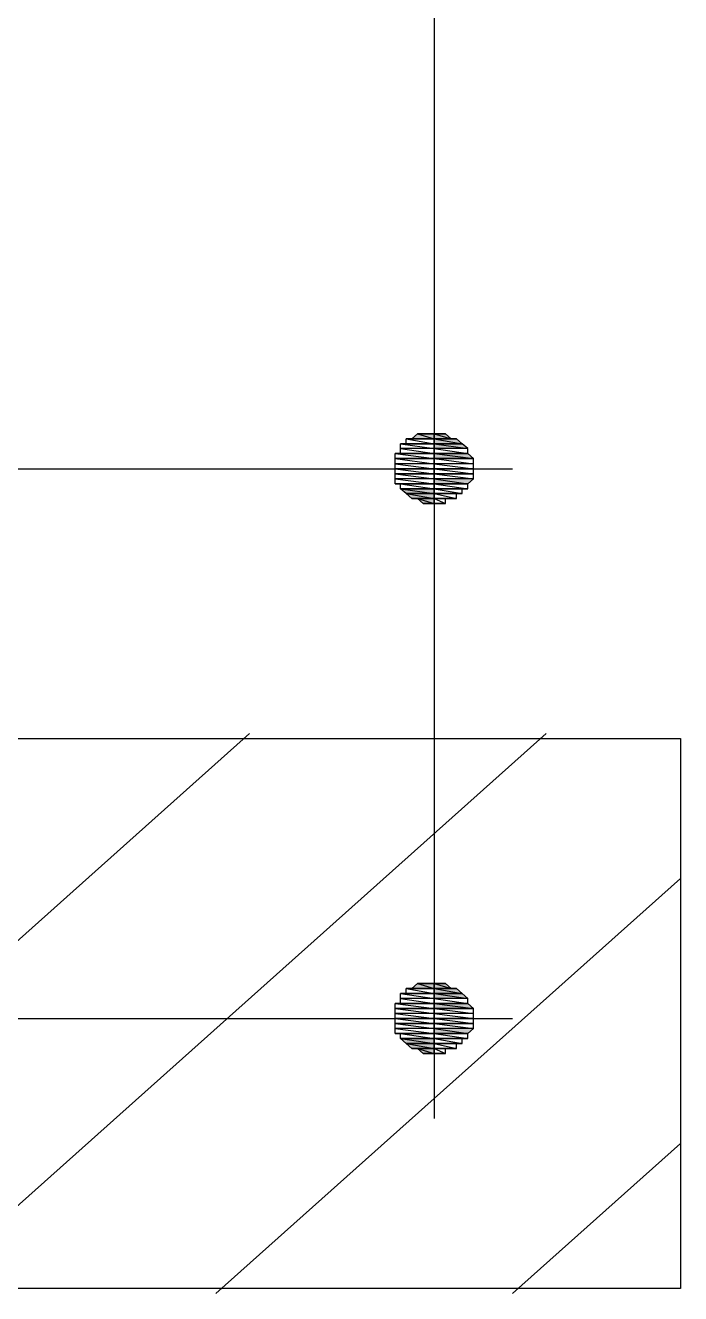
# Model space of a CAD drawing. Header units: millimetres. Extents: x 0 to 420, y 0 to 297.
# Drawn here: x 170.05 to 174.81, y 23 to 32.23 of the extents above; entities that cross this region are included whole.
import ezdxf

# ---------------------------------------------------------------- set-up
doc = ezdxf.new("R2010")
doc.units = ezdxf.units.MM

# ---------------------------------------------------------------- blocks, each defined once
blk = doc.blocks.new('0_TCM_4503_AIVD_AD_NOTE_BLOCK-43744247-2023')
at = {"linetype": 'Continuous'}
for points in [[(172.8574, 29.2225), (173.0204, 29.2225), (172.8982, 29.2589)], [(172.8982, 29.2589), (173.0204, 29.2225), (173.0204, 29.2589)], [(173.0204, 29.2589), (173.1427, 29.2225), (173.1019, 29.2589)], [(173.0204, 29.2225), (173.1427, 29.2225), (173.0204, 29.2589)], [(173.0204, 29.2225), (173.2242, 29.1861), (173.1834, 29.2225)], [(173.0204, 29.1861), (173.2242, 29.1861), (173.0204, 29.2225)], [(173.0204, 29.1861), (173.2649, 29.1498), (173.2242, 29.1861)], [(173.0204, 29.1498), (173.2649, 29.1498), (173.0204, 29.1861)], [(173.0204, 29.1134), (173.3056, 29.077), (173.2649, 29.1134)], [(173.0204, 29.077), (173.3056, 29.077), (173.0204, 29.1134)], [(173.0204, 28.9314), (173.2649, 28.895), (173.3056, 28.9314)], [(173.0204, 28.895), (173.2649, 28.895), (173.0204, 28.9314)], [(172.7759, 28.8586), (173.0204, 28.8223), (173.0204, 28.8586)], [(172.8167, 28.8223), (173.0204, 28.8223), (172.7759, 28.8586)], [(172.8167, 28.8223), (173.0204, 28.7859), (173.0204, 28.8223)], [(172.8574, 28.7859), (173.0204, 28.7859), (172.8167, 28.8223)], [(172.8982, 28.7859), (173.0204, 28.7495), (173.0204, 28.7859)], [(172.9389, 28.7495), (173.0204, 28.7495), (172.8982, 28.7859)], [(172.9389, 28.7495), (172.9797, 28.7495), (173.0204, 28.7495)], [(172.8574, 25.2197), (173.0204, 25.2197), (172.8982, 25.2561)], [(172.8982, 25.2561), (173.0204, 25.2197), (173.0204, 25.2561)], [(173.0204, 25.2561), (173.1427, 25.2197), (173.1019, 25.2561)], [(173.0204, 25.2197), (173.1427, 25.2197), (173.0204, 25.2561)], [(173.0204, 25.2197), (173.2242, 25.1833), (173.1834, 25.2197)], [(173.0204, 25.1833), (173.2242, 25.1833), (173.0204, 25.2197)], [(173.0204, 25.1833), (173.2649, 25.147), (173.2242, 25.1833)], [(173.0204, 25.147), (173.2649, 25.147), (173.0204, 25.1833)], [(173.0204, 25.1106), (173.3056, 25.0742), (173.2649, 25.1106)], [(173.0204, 25.0742), (173.3056, 25.0742), (173.0204, 25.1106)], [(173.0204, 24.9286), (173.2649, 24.8922), (173.3056, 24.9286)], [(173.0204, 24.8922), (173.2649, 24.8922), (173.0204, 24.9286)], [(172.7759, 24.8558), (173.0204, 24.8195), (173.0204, 24.8558)], [(172.8167, 24.8195), (173.0204, 24.8195), (172.7759, 24.8558)], [(172.8167, 24.8195), (173.0204, 24.7831), (173.0204, 24.8195)], [(172.8574, 24.7831), (173.0204, 24.7831), (172.8167, 24.8195)], [(172.8982, 24.7831), (173.0204, 24.7467), (173.0204, 24.7831)], [(172.9389, 24.7467), (173.0204, 24.7467), (172.8982, 24.7831)], [(172.9389, 24.7467), (172.9797, 24.7467), (173.0204, 24.7467)]]:
    blk.add_hatch(color=7, dxfattribs=at).paths.add_polyline_path(points)
at = {"color": 7, "linetype": 'Continuous'}
for p, q in [((173.0204, 37.7376), (173.0204, 24.2736)), ((172.8167, 29.1861), (172.7759, 29.1861)), ((172.7759, 29.1861), (173.0204, 29.1861)), ((173.0204, 29.1861), (172.7759, 29.1861)), ((172.7759, 29.1861), (173.0204, 29.1498)), ((172.7759, 29.1861), (173.0204, 29.1498)), ((172.7759, 29.1498), (172.7759, 29.1861)), ((173.0204, 29.2225), (172.8167, 29.2225)), ((172.8167, 29.2225), (172.8574, 29.2225)), ((173.0204, 29.2225), (172.8167, 29.2225)), ((172.8167, 29.2225), (173.0204, 29.1861)), ((172.8167, 29.2225), (173.0204, 29.1861)), ((172.8167, 29.1861), (172.8167, 29.2225)), ((173.0204, 29.1861), (172.8167, 29.1861)), ((173.0204, 29.1861), (172.8167, 29.1861)), ((172.8167, 29.1861), (173.0204, 29.1861)), ((173.0204, 29.1861), (172.8167, 29.1861)), ((172.8574, 29.2225), (172.8982, 29.2589)), ((173.0204, 29.2225), (172.8574, 29.2225)), ((173.0204, 29.2225), (172.8574, 29.2225)), ((172.8574, 29.2225), (173.0204, 29.2225)), ((172.8574, 29.2225), (173.0204, 29.2225)), ((173.0204, 29.2225), (172.8574, 29.2225)), ((173.0204, 29.2225), (172.8574, 29.2225)), ((172.8574, 29.2225), (173.0204, 29.2225)), ((172.8574, 29.2225), (173.0204, 29.2225)), ((173.0204, 29.2589), (172.8982, 29.2589)), ((172.8982, 29.2589), (172.9389, 29.2589)), ((173.0204, 29.2589), (172.8982, 29.2589)), ((172.8982, 29.2589), (173.0204, 29.2225)), ((172.8982, 29.2589), (173.0204, 29.2225)), ((173.0204, 29.2589), (172.9389, 29.2589)), ((172.9389, 29.2589), (172.9797, 29.2589)), ((173.0204, 29.2589), (172.9389, 29.2589)), ((172.9389, 29.2589), (173.0204, 29.2589)), ((173.0204, 29.2589), (172.9389, 29.2589)), ((172.9389, 29.2589), (173.0204, 29.2589)), ((172.9389, 29.2589), (173.0204, 29.2589)), ((172.9389, 29.2589), (173.0204, 29.2589)), ((173.0204, 29.2589), (172.9389, 29.2589)), ((172.9797, 29.2589), (173.0204, 29.2589)), ((173.0204, 29.2589), (172.9797, 29.2589)), ((172.9797, 29.2589), (173.0204, 29.2589)), ((172.9797, 29.2589), (173.0204, 29.2589)), ((173.0204, 29.2589), (172.9797, 29.2589)), ((173.0204, 29.2589), (173.0612, 29.2589)), ((173.0612, 29.2589), (173.0204, 29.2589)), ((173.0612, 29.2589), (173.0204, 29.2589)), ((173.0204, 29.2589), (173.0612, 29.2589)), ((173.1019, 29.2589), (173.0204, 29.2589)), ((173.0204, 29.2589), (173.1019, 29.2589)), ((173.0204, 29.2589), (173.1019, 29.2589)), ((173.1019, 29.2589), (173.0204, 29.2589)), ((173.1019, 29.2589), (173.0204, 29.2589)), ((173.0204, 29.2589), (173.1019, 29.2589)), ((173.1019, 29.2589), (173.0204, 29.2589)), ((173.0204, 29.2589), (173.0612, 29.2589)), ((173.1019, 29.2589), (173.0204, 29.2589)), ((173.0204, 29.2589), (173.1427, 29.2225)), ((173.0204, 29.2589), (173.1427, 29.2225)), ((173.0204, 29.2225), (173.0204, 29.2589)), ((173.0204, 29.2225), (173.0204, 29.2589)), ((173.1427, 29.2225), (173.0204, 29.2225)), ((173.1834, 29.2225), (173.0204, 29.2225)), ((173.0204, 29.2225), (173.1834, 29.2225)), ((173.0204, 29.2225), (173.1834, 29.2225)), ((173.1834, 29.2225), (173.0204, 29.2225)), ((173.1834, 29.2225), (173.0204, 29.2225)), ((173.0204, 29.2225), (173.1834, 29.2225)), ((173.1834, 29.2225), (173.0204, 29.2225)), ((173.0204, 29.2225), (173.1427, 29.2225)), ((173.1834, 29.2225), (173.0204, 29.2225)), ((173.0204, 29.2225), (173.2242, 29.1861)), ((173.0204, 29.2225), (173.2242, 29.1861)), ((173.0204, 29.1861), (173.0204, 29.2225)), ((173.0204, 29.1861), (173.0204, 29.2225)), ((173.2242, 29.1861), (173.0204, 29.1861)), ((173.2242, 29.1861), (173.0204, 29.1861)), ((173.0204, 29.1861), (173.2242, 29.1861)), ((173.0204, 29.1861), (173.2242, 29.1861)), ((173.2242, 29.1861), (173.0204, 29.1861)), ((173.2242, 29.1861), (173.0204, 29.1861)), ((173.0204, 29.1861), (173.2649, 29.1498)), ((173.0204, 29.1861), (173.2649, 29.1498)), ((173.0204, 29.1498), (173.0204, 29.1861)), ((173.0204, 29.1498), (173.0204, 29.1861)), ((173.0612, 29.2589), (173.1019, 29.2589)), ((173.1427, 29.2225), (173.1019, 29.2589)), ((173.1427, 29.2225), (173.1834, 29.2225)), ((173.2242, 29.1861), (173.1834, 29.2225)), ((173.2649, 29.1498), (173.2242, 29.1861)), ((172.7759, 29.1134), (172.7352, 29.1134)), ((172.7352, 29.1134), (173.0204, 29.1134)), ((173.0204, 29.1134), (172.7352, 29.1134)), ((172.7352, 29.1134), (173.0204, 29.077)), ((172.7352, 29.1134), (173.0204, 29.077)), ((172.7352, 29.077), (172.7352, 29.1134)), ((173.0204, 29.077), (172.7352, 29.077)), ((173.0204, 29.077), (172.7352, 29.077)), ((172.7352, 29.077), (173.0204, 29.077)), ((172.7352, 29.077), (173.0204, 29.077)), ((173.0204, 29.077), (172.7352, 29.077)), ((173.0204, 29.077), (172.7352, 29.077)), ((172.7352, 29.077), (173.0204, 29.0406)), ((172.7352, 29.077), (173.0204, 29.0406)), ((172.7352, 29.0406), (172.7352, 29.077)), ((173.0204, 29.1498), (172.7759, 29.1498)), ((173.0204, 29.1498), (172.7759, 29.1498)), ((172.7759, 29.1498), (173.0204, 29.1134)), ((172.7759, 29.1498), (173.0204, 29.1134)), ((172.7759, 29.1134), (172.7759, 29.1498)), ((173.0204, 29.1134), (172.7759, 29.1134)), ((173.0204, 29.1134), (172.7759, 29.1134)), ((172.7759, 29.1134), (173.0204, 29.1134)), ((173.0204, 29.1134), (172.7759, 29.1134)), ((173.2649, 29.1498), (173.0204, 29.1498)), ((173.2649, 29.1498), (173.0204, 29.1498)), ((173.0204, 29.1498), (173.2649, 29.1134)), ((173.0204, 29.1498), (173.2649, 29.1134)), ((173.0204, 29.1134), (173.0204, 29.1498)), ((173.0204, 29.1134), (173.0204, 29.1498)), ((173.2649, 29.1134), (173.0204, 29.1134)), ((173.2649, 29.1134), (173.0204, 29.1134)), ((173.0204, 29.1134), (173.2649, 29.1134)), ((173.0204, 29.1134), (173.2649, 29.1134)), ((173.2649, 29.1134), (173.0204, 29.1134)), ((173.2649, 29.1134), (173.0204, 29.1134)), ((173.0204, 29.1134), (173.3056, 29.077)), ((173.0204, 29.1134), (173.3056, 29.077)), ((173.0204, 29.077), (173.0204, 29.1134)), ((173.0204, 29.077), (173.0204, 29.1134)), ((173.3056, 29.077), (173.0204, 29.077)), ((173.3056, 29.077), (173.0204, 29.077)), ((173.0204, 29.077), (173.3056, 29.077)), ((173.0204, 29.077), (173.3056, 29.077)), ((173.3056, 29.077), (173.0204, 29.077)), ((173.3056, 29.077), (173.0204, 29.077)), ((173.0204, 29.077), (173.3056, 29.0406)), ((173.0204, 29.077), (173.3056, 29.0406)), ((173.0204, 29.0406), (173.0204, 29.077)), ((173.0204, 29.0406), (173.0204, 29.077)), ((173.2649, 29.1134), (173.2649, 29.1498)), ((173.3056, 29.077), (173.2649, 29.1134)), ((173.3056, 29.0406), (173.3056, 29.077)), ((165.3602, 29.0042), (173.5909, 29.0042)), ((173.0204, 29.0406), (172.7352, 29.0406)), ((173.0204, 29.0406), (172.7352, 29.0406)), ((172.7352, 29.0406), (173.0204, 29.0042)), ((172.7352, 29.0406), (173.0204, 29.0042)), ((172.7352, 29.0042), (172.7352, 29.0406)), ((173.0204, 29.0042), (172.7352, 29.0042)), ((173.0204, 29.0042), (172.7352, 29.0042)), ((172.7352, 29.0042), (173.0204, 28.9678)), ((172.7352, 29.0042), (173.0204, 28.9678)), ((172.7352, 28.9678), (172.7352, 29.0042)), ((173.3056, 29.0406), (173.0204, 29.0406)), ((173.3056, 29.0406), (173.0204, 29.0406)), ((173.0204, 29.0406), (173.3056, 29.0042)), ((173.0204, 29.0406), (173.3056, 29.0042)), ((173.0204, 29.0042), (173.0204, 29.0406)), ((173.0204, 29.0042), (173.0204, 29.0406)), ((173.3056, 29.0042), (173.0204, 29.0042)), ((173.3056, 29.0042), (173.0204, 29.0042)), ((173.0204, 29.0042), (173.3056, 28.9678)), ((173.0204, 29.0042), (173.3056, 28.9678)), ((173.0204, 28.9678), (173.0204, 29.0042)), ((173.0204, 28.9678), (173.0204, 29.0042)), ((173.3056, 29.0042), (173.3056, 29.0406)), ((173.3056, 28.9678), (173.3056, 29.0042)), ((173.0204, 28.9678), (172.7352, 28.9678)), ((173.0204, 28.9678), (172.7352, 28.9678)), ((172.7352, 28.9678), (173.0204, 28.9678)), ((172.7352, 28.9678), (173.0204, 28.9678)), ((173.0204, 28.9678), (172.7352, 28.9678)), ((173.0204, 28.9678), (172.7352, 28.9678)), ((172.7352, 28.9678), (173.0204, 28.9314)), ((172.7352, 28.9678), (173.0204, 28.9314)), ((172.7352, 28.9314), (172.7352, 28.9678)), ((173.0204, 28.9314), (172.7352, 28.9314)), ((173.0204, 28.9314), (172.7352, 28.9314)), ((172.7352, 28.9314), (173.0204, 28.895)), ((172.7352, 28.9314), (173.0204, 28.895)), ((172.7352, 28.895), (172.7352, 28.9314)), ((173.0204, 28.895), (172.7352, 28.895)), ((172.7352, 28.895), (172.7759, 28.895)), ((172.7352, 28.895), (173.0204, 28.895)), ((173.0204, 28.895), (172.7352, 28.895)), ((173.0204, 28.895), (172.7352, 28.895)), ((172.7759, 28.895), (173.0204, 28.895)), ((173.0204, 28.895), (172.7759, 28.895)), ((172.7759, 28.895), (173.0204, 28.8586)), ((172.7759, 28.895), (173.0204, 28.8586)), ((172.7759, 28.8586), (172.7759, 28.895)), ((173.3056, 28.9678), (173.0204, 28.9678)), ((173.3056, 28.9678), (173.0204, 28.9678)), ((173.0204, 28.9678), (173.3056, 28.9678)), ((173.0204, 28.9678), (173.3056, 28.9678)), ((173.3056, 28.9678), (173.0204, 28.9678)), ((173.3056, 28.9678), (173.0204, 28.9678)), ((173.0204, 28.9678), (173.3056, 28.9314)), ((173.0204, 28.9678), (173.3056, 28.9314)), ((173.0204, 28.9314), (173.0204, 28.9678)), ((173.0204, 28.9314), (173.0204, 28.9678)), ((173.3056, 28.9314), (173.0204, 28.9314)), ((173.3056, 28.9314), (173.0204, 28.9314)), ((173.0204, 28.9314), (173.2649, 28.895)), ((173.0204, 28.9314), (173.2649, 28.895)), ((173.0204, 28.895), (173.0204, 28.9314)), ((173.0204, 28.895), (173.0204, 28.9314)), ((173.0204, 28.8586), (173.0204, 28.895)), ((173.2649, 28.895), (173.0204, 28.895)), ((173.2649, 28.895), (173.0204, 28.895)), ((173.0204, 28.895), (173.2649, 28.895)), ((173.0204, 28.895), (173.2649, 28.895)), ((173.2649, 28.895), (173.0204, 28.895)), ((173.2649, 28.895), (173.0204, 28.895)), ((173.0204, 28.895), (173.2649, 28.8586)), ((173.0204, 28.895), (173.2649, 28.8586)), ((173.0204, 28.8586), (173.0204, 28.895)), ((173.2649, 28.895), (173.3056, 28.9314)), ((173.2649, 28.8586), (173.2649, 28.895)), ((173.3056, 28.9314), (173.3056, 28.9678)), ((173.0204, 28.8586), (172.7759, 28.8586)), ((173.0204, 28.8586), (172.7759, 28.8586)), ((172.7759, 28.8586), (173.0204, 28.8586)), ((172.7759, 28.8586), (173.0204, 28.8586)), ((173.0204, 28.8586), (172.7759, 28.8586)), ((173.0204, 28.8586), (172.7759, 28.8586)), ((172.7759, 28.8586), (173.0204, 28.8223)), ((172.7759, 28.8586), (173.0204, 28.8223)), ((172.8167, 28.8223), (172.7759, 28.8586)), ((173.0204, 28.8223), (172.8167, 28.8223)), ((173.0204, 28.8223), (172.8167, 28.8223)), ((172.8167, 28.8223), (173.0204, 28.8223)), ((172.8167, 28.8223), (173.0204, 28.8223)), ((173.0204, 28.8223), (172.8167, 28.8223)), ((173.0204, 28.8223), (172.8167, 28.8223)), ((172.8167, 28.8223), (173.0204, 28.7859)), ((172.8167, 28.8223), (173.0204, 28.7859)), ((172.8574, 28.7859), (172.8167, 28.8223)), ((173.0204, 28.8223), (173.0204, 28.8586)), ((173.2649, 28.8586), (173.0204, 28.8586)), ((173.2242, 28.8586), (173.0204, 28.8586)), ((173.0204, 28.8586), (173.2242, 28.8586)), ((173.2242, 28.8586), (173.0204, 28.8586)), ((173.0204, 28.8586), (173.2649, 28.8586)), ((173.2242, 28.8586), (173.0204, 28.8586)), ((173.0204, 28.8586), (173.2242, 28.8223)), ((173.0204, 28.8586), (173.2242, 28.8223)), ((173.0204, 28.8223), (173.0204, 28.8586)), ((173.0204, 28.7859), (173.0204, 28.8223)), ((173.2242, 28.8223), (173.0204, 28.8223)), ((173.1834, 28.8223), (173.0204, 28.8223)), ((173.0204, 28.8223), (173.1834, 28.8223)), ((173.1834, 28.8223), (173.0204, 28.8223)), ((173.0204, 28.8223), (173.2242, 28.8223)), ((173.1834, 28.8223), (173.0204, 28.8223)), ((173.0204, 28.8223), (173.1834, 28.7859)), ((173.0204, 28.8223), (173.1834, 28.7859)), ((173.0204, 28.7859), (173.0204, 28.8223)), ((173.2242, 28.8223), (173.1834, 28.8223)), ((173.1834, 28.7859), (173.1834, 28.8223)), ((173.2649, 28.8586), (173.2242, 28.8586)), ((173.2242, 28.8223), (173.2242, 28.8586)), ((173.0204, 28.7859), (172.8574, 28.7859)), ((173.0204, 28.7859), (172.8574, 28.7859)), ((172.8574, 28.7859), (173.0204, 28.7859)), ((172.8574, 28.7859), (173.0204, 28.7859)), ((173.0204, 28.7859), (172.8574, 28.7859)), ((173.0204, 28.7859), (172.8574, 28.7859)), ((172.8574, 28.7859), (173.0204, 28.7859)), ((172.8574, 28.7859), (173.0204, 28.7859)), ((172.8982, 28.7859), (172.8574, 28.7859)), ((173.0204, 28.7859), (172.8982, 28.7859)), ((173.0204, 28.7859), (172.8982, 28.7859)), ((172.8982, 28.7859), (173.0204, 28.7495)), ((172.8982, 28.7859), (173.0204, 28.7495)), ((172.9389, 28.7495), (172.8982, 28.7859)), ((173.0204, 28.7495), (172.9389, 28.7495)), ((173.0204, 28.7495), (172.9389, 28.7495)), ((172.9389, 28.7495), (173.0204, 28.7495)), ((172.9389, 28.7495), (173.0204, 28.7495)), ((173.0204, 28.7495), (172.9389, 28.7495)), ((172.9797, 28.7495), (172.9389, 28.7495)), ((172.9389, 28.7495), (173.0204, 28.7495)), ((172.9389, 28.7495), (173.0204, 28.7495)), ((173.0204, 28.7495), (172.9389, 28.7495)), ((173.0204, 28.7495), (172.9797, 28.7495)), ((172.9797, 28.7495), (173.0204, 28.7495)), ((173.0204, 28.7495), (172.9797, 28.7495)), ((173.0204, 28.7495), (173.0204, 28.7859)), ((173.1834, 28.7859), (173.0204, 28.7859)), ((173.1427, 28.7859), (173.0204, 28.7859)), ((173.0204, 28.7859), (173.1427, 28.7859)), ((173.1427, 28.7859), (173.0204, 28.7859)), ((173.0204, 28.7859), (173.1834, 28.7859)), ((173.1019, 28.7859), (173.0204, 28.7859)), ((173.0204, 28.7859), (173.1019, 28.7859)), ((173.1019, 28.7859), (173.0204, 28.7859)), ((173.0204, 28.7859), (173.1427, 28.7859)), ((173.1019, 28.7859), (173.0204, 28.7859)), ((173.0204, 28.7859), (173.1019, 28.7495)), ((173.0204, 28.7859), (173.1019, 28.7495)), ((173.0204, 28.7495), (173.0204, 28.7859)), ((173.1019, 28.7495), (173.0204, 28.7495)), ((173.0612, 28.7495), (173.0204, 28.7495)), ((173.0204, 28.7495), (173.0612, 28.7495)), ((173.0612, 28.7495), (173.0204, 28.7495)), ((173.0204, 28.7495), (173.1019, 28.7495)), ((173.0204, 28.7495), (173.0612, 28.7495)), ((173.0612, 28.7495), (173.0204, 28.7495)), ((173.1019, 28.7495), (173.0612, 28.7495)), ((173.1427, 28.7859), (173.1019, 28.7859)), ((173.1019, 28.7495), (173.1019, 28.7859)), ((173.1834, 28.7859), (173.1427, 28.7859)), ((167.1123, 23), (171.6758, 27.0756)), ((169.2718, 23), (173.8353, 27.0756)), ((164.1786, 27.0392), (174.8132, 27.0392)), ((174.8132, 27.0392), (174.8132, 23.0364)), ((171.4313, 23), (174.8132, 26.0203)), ((173.0204, 25.2197), (172.8167, 25.2197)), ((172.8167, 25.2197), (172.8574, 25.2197)), ((173.0204, 25.2197), (172.8167, 25.2197)), ((172.8167, 25.2197), (173.0204, 25.1833)), ((172.8167, 25.2197), (173.0204, 25.1833)), ((172.8167, 25.1833), (172.8167, 25.2197)), ((172.8574, 25.2197), (172.8982, 25.2561)), ((173.0204, 25.2197), (172.8574, 25.2197)), ((173.0204, 25.2197), (172.8574, 25.2197)), ((172.8574, 25.2197), (173.0204, 25.2197)), ((172.8574, 25.2197), (173.0204, 25.2197)), ((173.0204, 25.2197), (172.8574, 25.2197)), ((173.0204, 25.2197), (172.8574, 25.2197)), ((172.8574, 25.2197), (173.0204, 25.2197)), ((172.8574, 25.2197), (173.0204, 25.2197)), ((173.0204, 25.2561), (172.8982, 25.2561)), ((172.8982, 25.2561), (172.9389, 25.2561)), ((173.0204, 25.2561), (172.8982, 25.2561)), ((172.8982, 25.2561), (173.0204, 25.2197)), ((172.8982, 25.2561), (173.0204, 25.2197)), ((173.0204, 25.2561), (172.9389, 25.2561)), ((172.9389, 25.2561), (172.9797, 25.2561)), ((173.0204, 25.2561), (172.9389, 25.2561)), ((172.9389, 25.2561), (173.0204, 25.2561)), ((173.0204, 25.2561), (172.9389, 25.2561)), ((172.9389, 25.2561), (173.0204, 25.2561)), ((172.9389, 25.2561), (173.0204, 25.2561)), ((172.9389, 25.2561), (173.0204, 25.2561)), ((173.0204, 25.2561), (172.9389, 25.2561)), ((172.9797, 25.2561), (173.0204, 25.2561)), ((173.0204, 25.2561), (172.9797, 25.2561)), ((172.9797, 25.2561), (173.0204, 25.2561)), ((172.9797, 25.2561), (173.0204, 25.2561)), ((173.0204, 25.2561), (172.9797, 25.2561)), ((173.0204, 25.2197), (173.0204, 25.2561)), ((173.0204, 25.2561), (173.0612, 25.2561)), ((173.0612, 25.2561), (173.0204, 25.2561)), ((173.0612, 25.2561), (173.0204, 25.2561)), ((173.0204, 25.2561), (173.0612, 25.2561)), ((173.1019, 25.2561), (173.0204, 25.2561)), ((173.0204, 25.2561), (173.1019, 25.2561)), ((173.0204, 25.2561), (173.1019, 25.2561)), ((173.1019, 25.2561), (173.0204, 25.2561)), ((173.1019, 25.2561), (173.0204, 25.2561)), ((173.0204, 25.2561), (173.1019, 25.2561)), ((173.1019, 25.2561), (173.0204, 25.2561)), ((173.0204, 25.2561), (173.0612, 25.2561)), ((173.1019, 25.2561), (173.0204, 25.2561)), ((173.0204, 25.2561), (173.1427, 25.2197)), ((173.0204, 25.2561), (173.1427, 25.2197)), ((173.0204, 25.2197), (173.0204, 25.2561)), ((173.0204, 25.1833), (173.0204, 25.2197)), ((173.1427, 25.2197), (173.0204, 25.2197)), ((173.1834, 25.2197), (173.0204, 25.2197)), ((173.0204, 25.2197), (173.1834, 25.2197)), ((173.0204, 25.2197), (173.1834, 25.2197)), ((173.1834, 25.2197), (173.0204, 25.2197)), ((173.1834, 25.2197), (173.0204, 25.2197)), ((173.0204, 25.2197), (173.1834, 25.2197)), ((173.1834, 25.2197), (173.0204, 25.2197)), ((173.0204, 25.2197), (173.1427, 25.2197)), ((173.1834, 25.2197), (173.0204, 25.2197)), ((173.0204, 25.2197), (173.2242, 25.1833)), ((173.0204, 25.2197), (173.2242, 25.1833)), ((173.0204, 25.1833), (173.0204, 25.2197)), ((173.0612, 25.2561), (173.1019, 25.2561)), ((173.1427, 25.2197), (173.1019, 25.2561)), ((173.1427, 25.2197), (173.1834, 25.2197)), ((173.2242, 25.1833), (173.1834, 25.2197)), ((172.7759, 25.1106), (172.7352, 25.1106)), ((172.7352, 25.1106), (173.0204, 25.1106)), ((173.0204, 25.1106), (172.7352, 25.1106)), ((172.7352, 25.1106), (173.0204, 25.0742)), ((172.7352, 25.1106), (173.0204, 25.0742)), ((172.7352, 25.0742), (172.7352, 25.1106)), ((172.8167, 25.1833), (172.7759, 25.1833)), ((172.7759, 25.1833), (173.0204, 25.1833)), ((173.0204, 25.1833), (172.7759, 25.1833)), ((172.7759, 25.1833), (173.0204, 25.147)), ((172.7759, 25.1833), (173.0204, 25.147)), ((172.7759, 25.147), (172.7759, 25.1833)), ((173.0204, 25.147), (172.7759, 25.147)), ((173.0204, 25.147), (172.7759, 25.147)), ((172.7759, 25.147), (173.0204, 25.1106)), ((172.7759, 25.147), (173.0204, 25.1106)), ((172.7759, 25.1106), (172.7759, 25.147)), ((173.0204, 25.1106), (172.7759, 25.1106)), ((173.0204, 25.1106), (172.7759, 25.1106)), ((172.7759, 25.1106), (173.0204, 25.1106)), ((173.0204, 25.1106), (172.7759, 25.1106)), ((173.0204, 25.1833), (172.8167, 25.1833)), ((173.0204, 25.1833), (172.8167, 25.1833)), ((172.8167, 25.1833), (173.0204, 25.1833)), ((173.0204, 25.1833), (172.8167, 25.1833)), ((173.0204, 25.147), (173.0204, 25.1833)), ((173.2242, 25.1833), (173.0204, 25.1833)), ((173.2242, 25.1833), (173.0204, 25.1833)), ((173.0204, 25.1833), (173.2242, 25.1833)), ((173.0204, 25.1833), (173.2242, 25.1833)), ((173.2242, 25.1833), (173.0204, 25.1833)), ((173.2242, 25.1833), (173.0204, 25.1833)), ((173.0204, 25.1833), (173.2649, 25.147)), ((173.0204, 25.1833), (173.2649, 25.147)), ((173.0204, 25.147), (173.0204, 25.1833)), ((173.0204, 25.1106), (173.0204, 25.147)), ((173.2649, 25.147), (173.0204, 25.147)), ((173.2649, 25.147), (173.0204, 25.147)), ((173.0204, 25.147), (173.2649, 25.1106)), ((173.0204, 25.147), (173.2649, 25.1106)), ((173.0204, 25.1106), (173.0204, 25.147)), ((173.0204, 25.0742), (173.0204, 25.1106)), ((173.2649, 25.1106), (173.0204, 25.1106)), ((173.2649, 25.1106), (173.0204, 25.1106)), ((173.0204, 25.1106), (173.2649, 25.1106)), ((173.0204, 25.1106), (173.2649, 25.1106)), ((173.2649, 25.1106), (173.0204, 25.1106)), ((173.2649, 25.1106), (173.0204, 25.1106)), ((173.0204, 25.1106), (173.3056, 25.0742)), ((173.0204, 25.1106), (173.3056, 25.0742)), ((173.0204, 25.0742), (173.0204, 25.1106)), ((173.2649, 25.147), (173.2242, 25.1833)), ((173.2649, 25.1106), (173.2649, 25.147)), ((173.3056, 25.0742), (173.2649, 25.1106)), ((173.0204, 25.0742), (172.7352, 25.0742)), ((173.0204, 25.0742), (172.7352, 25.0742)), ((172.7352, 25.0742), (173.0204, 25.0742)), ((172.7352, 25.0742), (173.0204, 25.0742)), ((173.0204, 25.0742), (172.7352, 25.0742)), ((173.0204, 25.0742), (172.7352, 25.0742)), ((172.7352, 25.0742), (173.0204, 25.0378)), ((172.7352, 25.0742), (173.0204, 25.0378)), ((172.7352, 25.0378), (172.7352, 25.0742)), ((173.0204, 25.0378), (172.7352, 25.0378)), ((173.0204, 25.0378), (172.7352, 25.0378)), ((172.7352, 25.0378), (173.0204, 25.0014)), ((172.7352, 25.0378), (173.0204, 25.0014)), ((172.7352, 25.0014), (172.7352, 25.0378)), ((173.0204, 25.0378), (173.0204, 25.0742)), ((173.3056, 25.0742), (173.0204, 25.0742)), ((173.3056, 25.0742), (173.0204, 25.0742)), ((173.0204, 25.0742), (173.3056, 25.0742)), ((173.0204, 25.0742), (173.3056, 25.0742)), ((173.3056, 25.0742), (173.0204, 25.0742)), ((173.3056, 25.0742), (173.0204, 25.0742)), ((173.0204, 25.0742), (173.3056, 25.0378)), ((173.0204, 25.0742), (173.3056, 25.0378)), ((173.0204, 25.0378), (173.0204, 25.0742)), ((173.3056, 25.0378), (173.0204, 25.0378)), ((173.0204, 25.0378), (173.3056, 25.0014)), ((173.0204, 25.0378), (173.3056, 25.0014)), ((173.0204, 25.0014), (173.0204, 25.0378)), ((173.0204, 25.0014), (173.0204, 25.0378)), ((173.3056, 25.0378), (173.0204, 25.0378)), ((173.3056, 25.0378), (173.3056, 25.0742)), ((173.3056, 25.0014), (173.3056, 25.0378)), ((165.3602, 25.0014), (173.5909, 25.0014)), ((173.0204, 25.0014), (172.7352, 25.0014)), ((173.0204, 25.0014), (172.7352, 25.0014)), ((172.7352, 25.0014), (173.0204, 24.965)), ((172.7352, 25.0014), (173.0204, 24.965)), ((172.7352, 24.965), (172.7352, 25.0014)), ((173.0204, 24.965), (172.7352, 24.965)), ((173.0204, 24.965), (172.7352, 24.965)), ((172.7352, 24.965), (173.0204, 24.965)), ((172.7352, 24.965), (173.0204, 24.965)), ((173.0204, 24.965), (172.7352, 24.965)), ((173.0204, 24.965), (172.7352, 24.965)), ((172.7352, 24.965), (173.0204, 24.9286)), ((172.7352, 24.965), (173.0204, 24.9286)), ((172.7352, 24.9286), (172.7352, 24.965)), ((173.0204, 24.9286), (172.7352, 24.9286)), ((173.0204, 24.9286), (172.7352, 24.9286)), ((172.7352, 24.9286), (173.0204, 24.8922)), ((172.7352, 24.9286), (173.0204, 24.8922)), ((172.7352, 24.8922), (172.7352, 24.9286)), ((173.3056, 25.0014), (173.0204, 25.0014)), ((173.3056, 25.0014), (173.0204, 25.0014)), ((173.0204, 25.0014), (173.3056, 24.965)), ((173.0204, 25.0014), (173.3056, 24.965)), ((173.0204, 24.965), (173.0204, 25.0014)), ((173.0204, 24.965), (173.0204, 25.0014)), ((173.3056, 24.965), (173.0204, 24.965)), ((173.3056, 24.965), (173.0204, 24.965)), ((173.0204, 24.965), (173.3056, 24.965)), ((173.0204, 24.965), (173.3056, 24.965)), ((173.3056, 24.965), (173.0204, 24.965)), ((173.3056, 24.965), (173.0204, 24.965)), ((173.0204, 24.965), (173.3056, 24.9286)), ((173.0204, 24.965), (173.3056, 24.9286)), ((173.0204, 24.9286), (173.0204, 24.965)), ((173.0204, 24.9286), (173.0204, 24.965)), ((173.3056, 24.9286), (173.0204, 24.9286)), ((173.3056, 24.9286), (173.0204, 24.9286)), ((173.0204, 24.9286), (173.2649, 24.8922)), ((173.0204, 24.9286), (173.2649, 24.8922)), ((173.0204, 24.8922), (173.0204, 24.9286)), ((173.0204, 24.8922), (173.0204, 24.9286)), ((173.2649, 24.8922), (173.3056, 24.9286)), ((173.3056, 24.965), (173.3056, 25.0014)), ((173.3056, 24.9286), (173.3056, 24.965)), ((173.0204, 24.8922), (172.7352, 24.8922)), ((173.0204, 24.8922), (172.7352, 24.8922)), ((172.7352, 24.8922), (172.7759, 24.8922)), ((172.7352, 24.8922), (173.0204, 24.8922)), ((173.0204, 24.8922), (172.7352, 24.8922)), ((172.7759, 24.8922), (173.0204, 24.8922)), ((173.0204, 24.8922), (172.7759, 24.8922)), ((172.7759, 24.8922), (173.0204, 24.8558)), ((172.7759, 24.8922), (173.0204, 24.8558)), ((172.7759, 24.8558), (172.7759, 24.8922)), ((173.0204, 24.8558), (172.7759, 24.8558)), ((173.0204, 24.8558), (172.7759, 24.8558)), ((172.7759, 24.8558), (173.0204, 24.8558)), ((172.7759, 24.8558), (173.0204, 24.8558)), ((173.0204, 24.8558), (172.7759, 24.8558)), ((173.0204, 24.8558), (172.7759, 24.8558)), ((172.7759, 24.8558), (173.0204, 24.8195)), ((172.7759, 24.8558), (173.0204, 24.8195)), ((172.8167, 24.8195), (172.7759, 24.8558)), ((173.2649, 24.8922), (173.0204, 24.8922)), ((173.2649, 24.8922), (173.0204, 24.8922)), ((173.0204, 24.8922), (173.2649, 24.8922)), ((173.0204, 24.8922), (173.2649, 24.8922)), ((173.2649, 24.8922), (173.0204, 24.8922)), ((173.2649, 24.8922), (173.0204, 24.8922)), ((173.0204, 24.8922), (173.2649, 24.8558)), ((173.0204, 24.8922), (173.2649, 24.8558)), ((173.0204, 24.8558), (173.0204, 24.8922)), ((173.0204, 24.8558), (173.0204, 24.8922)), ((173.2649, 24.8558), (173.0204, 24.8558)), ((173.2242, 24.8558), (173.0204, 24.8558)), ((173.0204, 24.8558), (173.2242, 24.8558)), ((173.2242, 24.8558), (173.0204, 24.8558)), ((173.0204, 24.8558), (173.2649, 24.8558)), ((173.2242, 24.8558), (173.0204, 24.8558)), ((173.0204, 24.8558), (173.2242, 24.8195)), ((173.0204, 24.8558), (173.2242, 24.8195)), ((173.0204, 24.8195), (173.0204, 24.8558)), ((173.0204, 24.8195), (173.0204, 24.8558)), ((173.2649, 24.8558), (173.2242, 24.8558)), ((173.2242, 24.8195), (173.2242, 24.8558)), ((173.2649, 24.8558), (173.2649, 24.8922)), ((173.0204, 24.8195), (172.8167, 24.8195)), ((173.0204, 24.8195), (172.8167, 24.8195)), ((172.8167, 24.8195), (173.0204, 24.8195)), ((172.8167, 24.8195), (173.0204, 24.8195)), ((173.0204, 24.8195), (172.8167, 24.8195)), ((173.0204, 24.8195), (172.8167, 24.8195)), ((172.8167, 24.8195), (173.0204, 24.7831)), ((172.8167, 24.8195), (173.0204, 24.7831)), ((172.8574, 24.7831), (172.8167, 24.8195)), ((173.0204, 24.7831), (172.8574, 24.7831)), ((173.0204, 24.7831), (172.8574, 24.7831)), ((172.8574, 24.7831), (173.0204, 24.7831)), ((172.8574, 24.7831), (173.0204, 24.7831)), ((173.0204, 24.7831), (172.8574, 24.7831)), ((173.0204, 24.7831), (172.8574, 24.7831)), ((172.8574, 24.7831), (173.0204, 24.7831)), ((172.8574, 24.7831), (173.0204, 24.7831)), ((172.8982, 24.7831), (172.8574, 24.7831)), ((173.0204, 24.7831), (172.8982, 24.7831)), ((173.0204, 24.7831), (172.8982, 24.7831)), ((172.8982, 24.7831), (173.0204, 24.7467)), ((172.8982, 24.7831), (173.0204, 24.7467)), ((172.9389, 24.7467), (172.8982, 24.7831)), ((173.0204, 24.7467), (172.9389, 24.7467)), ((173.0204, 24.7467), (172.9389, 24.7467)), ((172.9389, 24.7467), (173.0204, 24.7467)), ((172.9389, 24.7467), (173.0204, 24.7467)), ((173.0204, 24.7467), (172.9389, 24.7467)), ((172.9797, 24.7467), (172.9389, 24.7467)), ((172.9389, 24.7467), (173.0204, 24.7467)), ((172.9389, 24.7467), (173.0204, 24.7467)), ((173.0204, 24.7467), (172.9389, 24.7467)), ((173.0204, 24.7467), (172.9797, 24.7467)), ((172.9797, 24.7467), (173.0204, 24.7467)), ((173.0204, 24.7467), (172.9797, 24.7467)), ((173.2242, 24.8195), (173.0204, 24.8195)), ((173.1834, 24.8195), (173.0204, 24.8195)), ((173.0204, 24.8195), (173.1834, 24.8195)), ((173.1834, 24.8195), (173.0204, 24.8195)), ((173.0204, 24.8195), (173.2242, 24.8195)), ((173.1834, 24.8195), (173.0204, 24.8195)), ((173.0204, 24.8195), (173.1834, 24.7831)), ((173.0204, 24.8195), (173.1834, 24.7831)), ((173.0204, 24.7831), (173.0204, 24.8195)), ((173.0204, 24.7831), (173.0204, 24.8195)), ((173.1834, 24.7831), (173.0204, 24.7831)), ((173.1427, 24.7831), (173.0204, 24.7831)), ((173.0204, 24.7831), (173.1427, 24.7831)), ((173.1427, 24.7831), (173.0204, 24.7831)), ((173.0204, 24.7831), (173.1834, 24.7831)), ((173.1019, 24.7831), (173.0204, 24.7831)), ((173.0204, 24.7831), (173.1019, 24.7831)), ((173.1019, 24.7831), (173.0204, 24.7831)), ((173.0204, 24.7831), (173.1427, 24.7831)), ((173.1019, 24.7831), (173.0204, 24.7831)), ((173.0204, 24.7831), (173.1019, 24.7467)), ((173.0204, 24.7831), (173.1019, 24.7467)), ((173.0204, 24.7467), (173.0204, 24.7831)), ((173.0204, 24.7467), (173.0204, 24.7831)), ((173.1019, 24.7467), (173.0204, 24.7467)), ((173.0612, 24.7467), (173.0204, 24.7467)), ((173.0204, 24.7467), (173.0612, 24.7467)), ((173.0612, 24.7467), (173.0204, 24.7467)), ((173.0204, 24.7467), (173.1019, 24.7467)), ((173.0204, 24.7467), (173.0612, 24.7467)), ((173.0612, 24.7467), (173.0204, 24.7467)), ((173.1019, 24.7467), (173.0612, 24.7467)), ((173.1427, 24.7831), (173.1019, 24.7831)), ((173.1019, 24.7467), (173.1019, 24.7831)), ((173.1834, 24.7831), (173.1427, 24.7831)), ((173.2242, 24.8195), (173.1834, 24.8195)), ((173.1834, 24.7831), (173.1834, 24.8195)), ((173.5909, 23), (174.8132, 24.0917)), ((174.8132, 23.0364), (164.1786, 23.0364))]:
    blk.add_line(p, q, dxfattribs=at)

msp = doc.modelspace()

# ---------------------------------------------------------------- block references
msp.add_blockref('0_TCM_4503_AIVD_AD_NOTE_BLOCK-43744247-2023', (0, 0))

doc.saveas('drawing.dxf')
